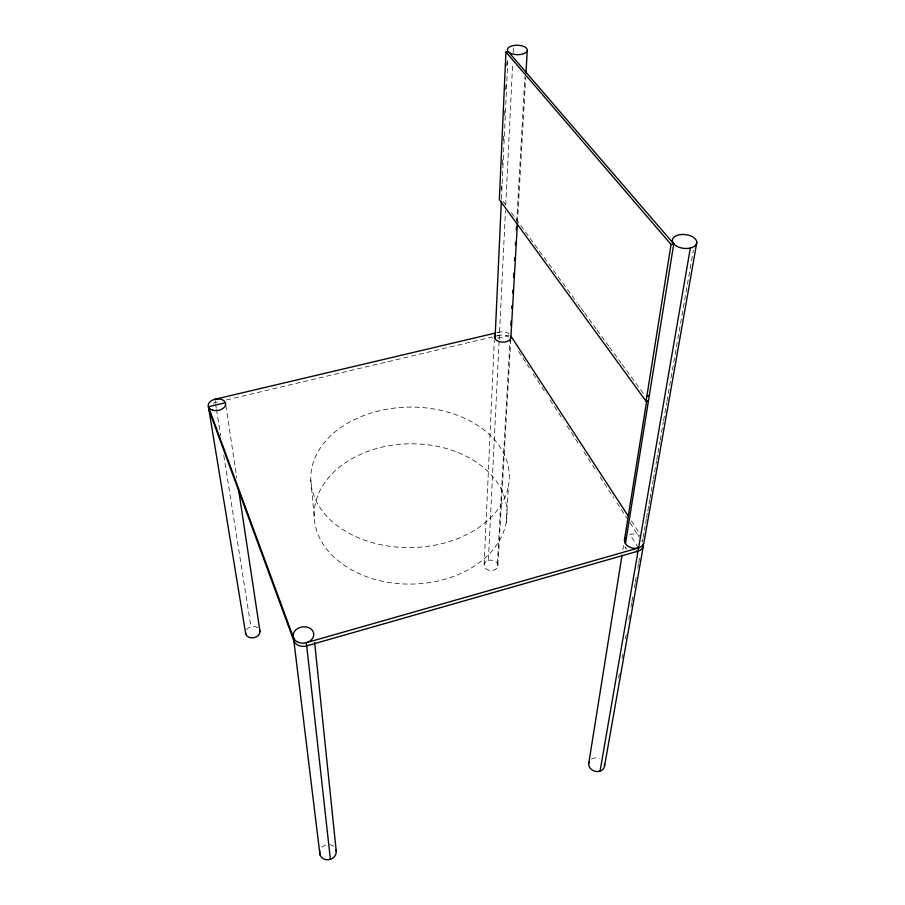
<?xml version="1.0" encoding="UTF-8"?>
<svg xmlns="http://www.w3.org/2000/svg" width="905" height="905" viewBox="0 0 905 905"><rect width="100%" height="100%" fill="white"/><g stroke="black" fill="none" stroke-linecap="round" stroke-linejoin="round"><path stroke-width="0.68" stroke-dasharray="4.53 3.39" d="M484.141 564.392L494.3 340.699M501.155 189.801L501.347 185.582M502.309 164.495L502.558 158.861M503.395 140.58L503.644 134.958M504.538 115.263L504.798 109.641M505.691 89.946L505.94 84.323M506.777 66.042L507.094 59.006M501.449 199.123L502.094 185.073M502.162 183.67L507.897 58.621M510.793 339.239L497.852 566.191A6.935 5.226 3.4 0 1 486.754 569.336A6.935 5.226 3.4 0 1 488.372 560.399L499.119 340.925M499.187 339.522L505.476 210.684M505.748 205.039L512.649 63.882M513.192 52.592L513.474 46.936M497.399 563.487L510.047 339.771M516.744 221.239L524.923 76.393M517.456 222.415L525.726 77.434M506.2 522.343A96.439 70.149 -0.9 0 0 373.641 449.412A96.439 70.149 -0.9 0 0 351.932 570.06A96.439 70.149 -0.9 0 0 506.2 522.343L508.474 485.634A99.279 70.251 -0.9 0 0 371.865 412.793A99.279 70.251 -0.9 0 0 349.726 533.633A99.279 70.251 -0.9 0 0 508.474 485.634M622.912 549.606L623.579 545.444M618.613 677.788L619.348 673.625M622.007 658.376L622.742 654.213M625.4 638.953L626.136 634.801M628.794 619.54L629.529 615.377M630.977 607.063L631.713 602.9M631.95 601.52L632.923 595.965M634.371 587.65L635.106 583.487M635.344 582.096L636.317 576.553M637.765 568.227L638.5 564.075M638.738 562.684L639.711 557.141M642.946 538.645L642.38 541.88L640.073 538.328M643.183 537.253L644.156 531.71M644.394 530.319L645.367 524.764M645.616 523.384L646.34 519.221M646.577 517.83L647.55 512.287M647.799 510.895L648.761 505.341M649.009 503.961L649.733 499.798M649.982 498.406L650.944 492.863M651.193 491.472L653.127 480.374M653.376 478.983L654.338 473.439M654.587 472.048L656.521 460.95M656.77 459.57L657.743 454.016M657.98 452.624L659.926 441.527M660.164 440.147L663.32 422.103M663.557 420.723L666.714 402.68M666.951 401.3L693.388 250.074M497.592 338.165L509.029 335.45M496.8 332.735L499.549 332.078M213.297 403.223A8.756 5.747 -7.8 0 1 215.413 402.521L220.911 401.22M226.408 399.92L491.8 337.101L494.277 341.004M494.322 336.502L499.39 335.303M503.112 201.396L505.612 204.813M511.427 212.777L571.236 294.725M572.073 295.867L577.051 302.689M577.888 303.831L580.376 307.248M581.202 308.379L583.702 311.795M584.528 312.938L592.832 324.318M593.669 325.449L596.157 328.866M596.995 330.008L605.298 341.389M606.124 342.531L608.624 345.936M609.45 347.079L617.764 358.459M618.59 359.602L621.079 363.018M621.916 364.149L645.175 396.017M631.373 520.895L639.088 532.728M518.576 351.378L529.346 367.95M533.192 373.867L546.258 393.98M550.104 399.897L563.182 420.01M567.028 425.927L580.094 446.041M583.94 451.957L597.006 472.071M600.083 476.799L613.929 498.101M617.006 502.841L626.995 518.214M630.072 522.954L639.303 537.151M638.591 547.921L629.88 534.391A9.842 7.116 9.8 0 1 639.586 535.613M626.373 549.12L624.925 546.846A9.819 7.104 9.9 0 0 626.339 548.521M214.892 399.286L215.413 402.521M215.628 403.913L216.295 408.087M216.51 409.479L220.707 435.95M223.795 455.441L250.934 626.746M225.877 405.587L236.839 478.134M310.777 479.944L314.193 516.597M246.522 629.699A7.308 5.668 -10.8 0 1 257.914 627.731M488.372 560.399A6.935 5.226 3.4 0 1 497.852 566.191M591.519 759.137A8.043 6.731 15.7 0 1 599.314 758.537M321.875 847.284A8.383 7.534 -14.5 0 1 325.517 845.044M329.816 844.704A8.383 7.534 -14.5 0 1 333.617 846.356M497.535 335.925A8.236 5.215 2.2 0 1 509.04 337.169M497.682 332.712A8.258 5.204 2.2 0 1 509.221 333.945"/><path stroke-width="1.36" d="M625.457 543.6L673.75 243.875L508.225 51.596L505.929 52.015L499.356 199.564L646.057 401.198L648.5 400.576M495.046 338.764L501.325 201.939M510.861 325.302L511.099 321.083M511.811 308.424L511.97 305.619M512.683 292.96L512.852 290.143M513.565 277.484L513.802 273.265M514.515 260.617L514.673 257.801M515.386 245.142L515.545 242.336M516.269 229.678L516.427 226.861M510.873 337.837L517.377 223.818M525.963 73.215L527.242 50.691A9.932 4.717 1.4 0 0 513.474 45.544A9.932 4.717 1.4 0 0 511.438 53.633A9.932 4.717 1.4 0 0 527.242 50.691M646.057 401.198L671.035 244.486L505.929 52.015M588.725 763.526L622.029 555.161M624.473 539.889L646.747 400.519M600.06 771.162L690.345 248.038M604.585 765.902L643.398 545.591M696.793 242.597L643.975 542.355A9.842 7.116 9.8 0 1 632.357 548.034A9.842 7.116 9.8 0 1 624.97 538.102M638.591 547.921L306.354 642.686L330.393 859.32M638.036 551.156L306.716 645.865A10.351 8.145 -8 0 1 293.899 640.944L208.965 409.976A8.756 5.747 -7.8 0 1 208.738 408.494M646.883 396.005L649.338 395.383M245.741 634.077L208.433 406.741L225.413 402.714M214.892 399.286L495.42 333.051M671.035 244.486L673.75 243.875M511.076 336.332L628.296 516.167M208.433 406.741L293.503 637.765L319.974 854.75M238.739 490.691L260.018 631.6M314.657 642.629L336.275 851.492M259.78 630.14A7.308 5.668 -10.8 0 1 253.672 637.731A7.308 5.668 -10.8 0 1 245.515 632.618M604.472 764.114A8.043 6.731 15.7 0 1 595.999 771.479A8.043 6.731 15.7 0 1 589.166 761.829M335.902 849.557A8.383 7.534 -14.5 0 1 328.244 859.75A8.383 7.534 -14.5 0 1 319.838 850.836M643.217 543.713A9.819 7.104 9.9 0 1 635.615 551.575M510.873 336.468A8.258 5.204 2.2 0 1 501.608 342.113A8.258 5.204 2.2 0 1 495.08 334.782M298.526 642.448A10.374 8.156 -8 0 0 313.786 634.213A10.374 8.156 -8 0 0 298.028 628.308A10.374 8.156 -8 0 0 298.526 642.448M675.684 245.572A12.274 6.923 6.4 0 0 696.296 244.35A12.274 6.923 6.4 0 0 681.748 234.486A12.274 6.923 6.4 0 0 675.684 245.572M212.415 410.044A8.779 5.747 -7.8 0 0 225.673 404.196A8.779 5.747 -7.8 0 0 212.72 400.01A8.779 5.747 -7.8 0 0 212.415 410.044"/></g></svg>
